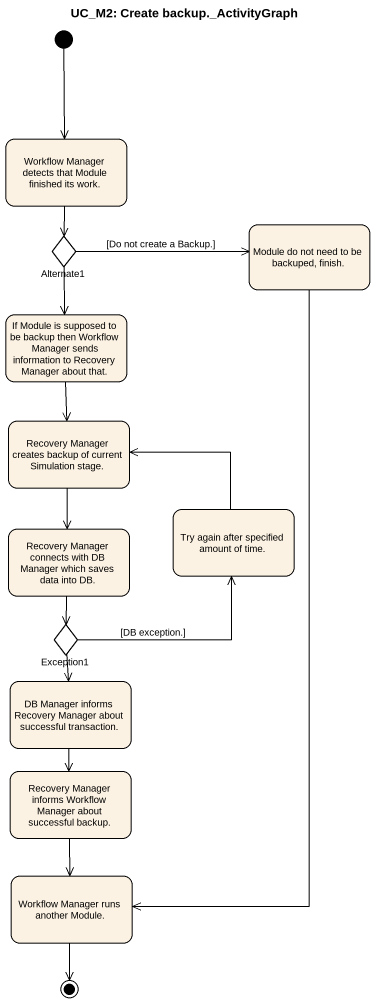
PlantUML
@startuml
title UC_M2: Create backup._ActivityGraph
hide empty description
state "Workflow Manager detects that Module finished its work." as Workflow_Manager_detects
state Alternate1 <<choice>>
state "Module do not need to be backuped, finish." as Module_do_not_need_to_be
state "If Module is supposed to be backup then Workflow Manager sends information to Recovery Manager about that." as If_Module_is_supposed_to_be
state "Recovery Manager creates backup of current Simulation stage." as Recovery_Manager_creates
state "Try again after specified amount of time." as Try_again_after_specified
state "Recovery Manager connects with DB Manager which saves data into DB." as Recovery_Manager_connects
state Exception1 <<choice>>
state "DB Manager informs Recovery Manager about successful transaction." as DB_Manager_informs_Recovery
state "Recovery Manager informs Workflow Manager about successful backup." as Recovery_Manager_informs
state "Workflow Manager runs another Module." as Workflow_Manager_runs
[*] --> Workflow_Manager_detects
Workflow_Manager_detects --> Alternate1
Alternate1 -right-> Module_do_not_need_to_be : [Do not create a Backup.]
Alternate1 --> If_Module_is_supposed_to_be
Module_do_not_need_to_be --> Workflow_Manager_runs
If_Module_is_supposed_to_be --> Recovery_Manager_creates
Recovery_Manager_creates --> Recovery_Manager_connects
Try_again_after_specified -left-> Recovery_Manager_creates
Recovery_Manager_connects --> Exception1
Exception1 -right-> Try_again_after_specified : [DB exception.]
Exception1 --> DB_Manager_informs_Recovery
DB_Manager_informs_Recovery --> Recovery_Manager_informs
Recovery_Manager_informs --> Workflow_Manager_runs
Workflow_Manager_runs --> [*]
@enduml
